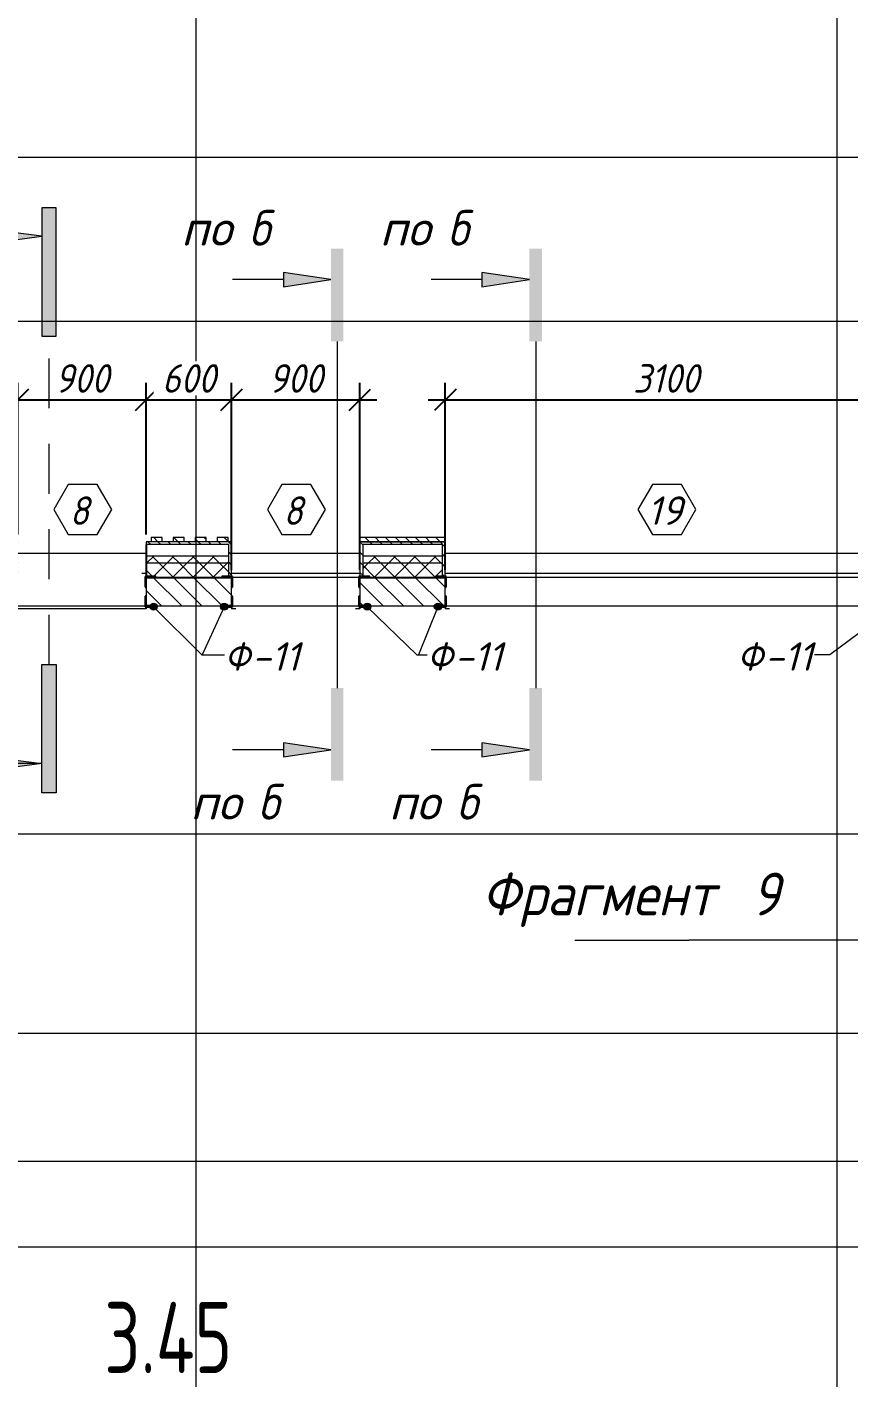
# Model space of a CAD drawing. Header units: millimetres. Extents: x 12986 to 523328, y -9759 to 30092.
# Drawn here: x 402255 to 408024, y 5710 to 15195 of the extents above; entities that cross this region are included whole.
import ezdxf

# ---------------------------------------------------------------- set-up
doc = ezdxf.new("R2010")
doc.units = ezdxf.units.MM
doc.linetypes.add('01 Штриховая _4 мм_', pattern=[600, 350, -250])
for name, color, linetype, lineweight in [('A-ANNO-DIMS', 7, 'Continuous', 9), ('A-ANNO-NOTE', 7, 'Continuous', 9), ('A-ANNO-NOTE-1', 7, 'Continuous', 9), ('A-ANNO-SYMB', 7, 'Continuous', 9), ('A-AREA-IDEN', 7, 'Continuous', 9), ('A-DETL', 7, 'Continuous', 9), ('A-DETL-GENF', 7, 'Continuous', 9), ('A-GENM-1', 7, 'Continuous', 25), ('A-GENM-IDEN', 7, 'Continuous', 9), ('A-GLAZ-IDEN', 7, 'Continuous', 9), ('A-WALL', 7, 'Continuous', 5), ('A-WALL-1', 7, 'Continuous', 25), ('A-WALL-FNSH-1', 7, 'Continuous', 9), ('G-ANNO-SYMB-1', 7, '01 Штриховая _4 мм_', 9), ('I-WALL', 7, 'Continuous', 5), ('Оси-1', 7, 'Continuous', 20)]:
    doc.layers.add(name, color=color, linetype=linetype, lineweight=lineweight)
for name, color, linetype, lineweight, true_color in [('A-DETL-GENF-2', 7, 'Continuous', 5, 0xce0000), ('A-WALL-11', 7, 'Continuous', 13, 0x800000), ('A-WALL-12', 7, 'Continuous', 5, 0x800000), ('A-WALL-2', 7, 'Continuous', 13, 0x000000), ('A-WALL-PATT-2', 7, 'Continuous', 5, 0xce0000)]:
    doc.layers.add(name, color=color, linetype=linetype, lineweight=lineweight, true_color=true_color)
doc.styles.add('ISOCPEUR_I', font='isocpeui.ttf', dxfattribs={"height": 250})
doc.styles.add('ISOCPEUR_I_2', font='isocpeui.ttf', dxfattribs={"height": 300})
doc.styles.add('ISOCPEUR_I_3', font='isocpeui.ttf', dxfattribs={"width": 0.9, "height": 200})
doc.styles.add('СПДС', font='ГОСТ тип А.ttf', dxfattribs={"width": 0.9})
doc.dimstyles.new('ISO-2_0_0_9К_СРЕДНИЙ_ФОН', dxfattribs={"dimscale": 304.8, "dimtxt": 199.196235, "dimasz": 0.492126, "dimexe": 0.393701, "dimexo": 0, "dimgap": 0.164042, "dimtad": 1, "dimdec": 0, "dimdsep": 46, "dimtxsty": 'ISOCPEUR_I_3', "dimblk1": 'OBLIQUE', "dimblk2": 'OBLIQUE', "dimsah": 1, "dimcen": 0.09, "dimdle": 0.393701, "dimazin": 0, "dimtfac": 1, "dimtdec": 4, "dimtix": 1, "dimtmove": 1, "dimatfit": 3, "dimfxl": 1, "dimtvp": 1, "dimtfill": 1, "dimtolj": 1, "dimtzin": 0, "dimarcsym": 2})
pattern_1 = [(135, (395430.81, -3869.254), (-35.35534, -35.35534), [])]
pattern_2 = [(45, (395430.81, -3869.25), (-70.71068, 70.71068), []), (135, (395430.81, -3869.25), (-70.71068, -70.71068), [])]

# ---------------------------------------------------------------- blocks, each defined once
blk = doc.blocks.new('Фахверк_СКБ_Уголок - Ф-11_200х2500 h-28441216-АР1_1_Кладочный план 3 этажа')
at = {"layer": 'A-GENM-1'}
for p, q in [((200, 156), (125, 156)), ((125, 156), (125, 81)), ((131, 81), (131, 150)), ((131, 150), (200, 150)), ((200, 150), (200, 156)), ((125, 81), (131, 81)), ((131, 19), (125, 19)), ((125, 19), (125, -56)), ((131, -50), (131, 19)), ((125, -56), (200, -56)), ((200, -50), (131, -50)), ((200, -56), (200, -50))]:
    blk.add_line(p, q, dxfattribs=at)
blk = doc.blocks.new('DET_L_Имитация разреза_ISO2-5 - Влево-31556229-АР1_1_Кладочный план 3 этажа')
at = {"layer": 'A-DETL-GENF-2'}
blk.add_line((143.1, 0), (2576.9, 0), dxfattribs=at)
blk = doc.blocks.new('AAR_СКБ_Марка_Окна_Перемычка и проем - Марка проема-25443838-АР1_1_Кладочный план 3 этажа')
at = {"layer": 'A-GLAZ-IDEN'}
for p, q in [((-0.968, -0.984), (-1.986, -2.747)), ((1.067, -0.984), (-0.968, -0.984)), ((2.085, -2.747), (1.067, -0.984)), ((-1.986, -2.747), (-0.968, -4.509)), ((1.067, -4.509), (2.085, -2.747)), ((-0.968, -4.509), (1.067, -4.509))]:
    blk.add_line(p, q, dxfattribs=at)
blk = doc.blocks.new('План этажа - длина полки 8 мм-17663127-АР1_1_Кладочный план 3 этажа')
at = {"layer": 'A-ANNO-SYMB'}
blk.add_line((-4, 0.001), (4, 0.001), dxfattribs=at)
blk = doc.blocks.new('_Oblique')
at = {"color": 0, "linetype": 'ByBlock', "lineweight": -2}
blk.add_line((-0.5, -0.5), (0.5, 0.5), dxfattribs=at)
blk = doc.blocks.new('*D3824')
at = {"layer": 'A-ANNO-DIMS', "color": 0, "lineweight": -2, "transparency": 16777216}
for p, q in [((402190.8, 11630.7), (402190.8, 12697.8)), ((403090.8, 11630.7), (403090.8, 12697.8)), ((402070.8, 12577.8), (403210.8, 12577.8))]:
    blk.add_line(p, q, dxfattribs=at)
at = {"layer": 'Defpoints', "color": 0, "transparency": 16777216}
for p in [(403090.8, 12577.8), (402190.8, 11630.7), (403090.8, 11630.7)]:
    blk.add_point(p, dxfattribs=at)
at = {"layer": 'A-ANNO-DIMS', "color": 0, "lineweight": -2, "transparency": 16777216, "xscale": 150, "yscale": 150, "zscale": 150, "rotation": 180}
blk.add_blockref('_Oblique', (402190.8, 12577.8), dxfattribs=at)
at = {"layer": 'A-ANNO-DIMS', "color": 0, "lineweight": -2, "transparency": 16777216, "xscale": 150, "yscale": 150, "zscale": 150}
blk.add_blockref('_Oblique', (403090.8, 12577.8), dxfattribs=at)
at = {"layer": 'A-ANNO-DIMS', "color": 0, "transparency": 16777216, "insert": (402640.8, 12727.8), "char_height": 200, "width": 455.087, "attachment_point": 5, "style": 'ISOCPEUR_I_3', "bg_fill": 3, "box_fill_scale": 1.1, "bg_fill_color": 256, "bg_fill_true_color": 13158600, "bg_fill_transparency": 0}
blk.add_mtext('\\A1;900', dxfattribs=at)
blk = doc.blocks.new('*D3825')
at = {"layer": 'A-ANNO-DIMS', "color": 0, "lineweight": -2, "transparency": 16777216}
for p, q in [((403090.8, 11630.7), (403090.8, 12697.8)), ((403690.8, 11380.7), (403690.8, 12697.8)), ((402970.8, 12577.8), (403810.8, 12577.8))]:
    blk.add_line(p, q, dxfattribs=at)
at = {"layer": 'Defpoints', "color": 0, "transparency": 16777216}
for p in [(403690.8, 12577.8), (403090.8, 11630.7), (403690.8, 11380.7)]:
    blk.add_point(p, dxfattribs=at)
at = {"layer": 'A-ANNO-DIMS', "color": 0, "lineweight": -2, "transparency": 16777216, "xscale": 150, "yscale": 150, "zscale": 150, "rotation": 180}
blk.add_blockref('_Oblique', (403090.8, 12577.8), dxfattribs=at)
at = {"layer": 'A-ANNO-DIMS', "color": 0, "lineweight": -2, "transparency": 16777216, "xscale": 150, "yscale": 150, "zscale": 150}
blk.add_blockref('_Oblique', (403690.8, 12577.8), dxfattribs=at)
at = {"layer": 'A-ANNO-DIMS', "color": 0, "transparency": 16777216, "insert": (403390.8, 12727.8), "char_height": 200, "width": 455.087, "attachment_point": 5, "style": 'ISOCPEUR_I_3', "bg_fill": 3, "box_fill_scale": 1.1, "bg_fill_color": 256, "bg_fill_true_color": 13158600, "bg_fill_transparency": 0}
blk.add_mtext('\\A1;600', dxfattribs=at)
blk = doc.blocks.new('*D3826')
at = {"layer": 'A-ANNO-DIMS', "color": 0, "lineweight": -2, "transparency": 16777216}
for p, q in [((403690.8, 11380.7), (403690.8, 12697.8)), ((404590.8, 11380.7), (404590.8, 12697.8)), ((403570.8, 12577.8), (404710.8, 12577.8))]:
    blk.add_line(p, q, dxfattribs=at)
at = {"layer": 'Defpoints', "color": 0, "transparency": 16777216}
for p in [(404590.8, 12577.8), (403690.8, 11380.7), (404590.8, 11380.7)]:
    blk.add_point(p, dxfattribs=at)
at = {"layer": 'A-ANNO-DIMS', "color": 0, "lineweight": -2, "transparency": 16777216, "xscale": 150, "yscale": 150, "zscale": 150, "rotation": 180}
blk.add_blockref('_Oblique', (403690.8, 12577.8), dxfattribs=at)
at = {"layer": 'A-ANNO-DIMS', "color": 0, "lineweight": -2, "transparency": 16777216, "xscale": 150, "yscale": 150, "zscale": 150}
blk.add_blockref('_Oblique', (404590.8, 12577.8), dxfattribs=at)
at = {"layer": 'A-ANNO-DIMS', "color": 0, "transparency": 16777216, "insert": (404140.8, 12727.8), "char_height": 200, "width": 455.087, "attachment_point": 5, "style": 'ISOCPEUR_I_3', "bg_fill": 3, "box_fill_scale": 1.1, "bg_fill_color": 256, "bg_fill_true_color": 13158600, "bg_fill_transparency": 0}
blk.add_mtext('\\A1;900', dxfattribs=at)
blk = doc.blocks.new('*D3827')
at = {"layer": 'A-ANNO-DIMS', "color": 0, "lineweight": -2, "transparency": 16777216}
for p, q in [((405190.8, 11380.7), (405190.8, 12697.8)), ((408290.8, 11380.7), (408290.8, 12697.8)), ((405070.8, 12577.8), (408410.8, 12577.8))]:
    blk.add_line(p, q, dxfattribs=at)
at = {"layer": 'Defpoints', "color": 0, "transparency": 16777216}
for p in [(408290.8, 12577.8), (405190.8, 11380.7), (408290.8, 11380.7)]:
    blk.add_point(p, dxfattribs=at)
at = {"layer": 'A-ANNO-DIMS', "color": 0, "lineweight": -2, "transparency": 16777216, "xscale": 150, "yscale": 150, "zscale": 150, "rotation": 180}
blk.add_blockref('_Oblique', (405190.8, 12577.8), dxfattribs=at)
at = {"layer": 'A-ANNO-DIMS', "color": 0, "lineweight": -2, "transparency": 16777216, "xscale": 150, "yscale": 150, "zscale": 150}
blk.add_blockref('_Oblique', (408290.8, 12577.8), dxfattribs=at)
at = {"layer": 'A-ANNO-DIMS', "color": 0, "transparency": 16777216, "insert": (406740.8, 12727.8), "char_height": 200, "width": 560.814, "attachment_point": 5, "style": 'ISOCPEUR_I_3', "bg_fill": 3, "box_fill_scale": 1.1, "bg_fill_color": 256, "bg_fill_true_color": 13158600, "bg_fill_transparency": 0}
blk.add_mtext('\\A1;3100', dxfattribs=at)
blk = doc.blocks.new('Разрез - Концевая часть разреза пр_-17661887-АР1_1_Кладочный план 3 этажа')
at = {"layer": 'G-ANNO-SYMB-1'}
for points in [[(0, 0.5), (0, -0.5), (-9, -0.5), (-9, 0.5)], [(-6.292, -5.5), (-7.609, -5.5), (-6.95, -0.5)]]:
    blk.add_hatch(color=256, dxfattribs=at).paths.add_polyline_path(points, flags=0)
for p, q in [((0, 0.5), (-9, 0.5)), ((-9, 0.5), (-9, -0.5)), ((0, -0.5), (0, 0.5)), ((-9, -0.5), (0, -0.5)), ((-6.95, -0.5), (-7.609, -5.5)), ((-6.95, -0.5), (-6.95, -10.5)), ((-6.292, -5.5), (-6.95, -0.5)), ((-7.609, -5.5), (-6.292, -5.5))]:
    blk.add_line(p, q, dxfattribs=at)
blk = doc.blocks.new('Разрез - Заголовок разреза-10218885-АР1_1_Кладочный план 3 этажа')
at = {"layer": 'G-ANNO-SYMB-1'}
for points in [[(0, 0.5), (0, -0.5), (-9, -0.5), (-9, 0.5)], [(-6.342, -5.5), (-7.658, -5.5), (-7, -0.5)]]:
    blk.add_hatch(color=256, dxfattribs=at).paths.add_polyline_path(points, flags=0)
for p, q in [((0, 0.5), (-9, 0.5)), ((-9, 0.5), (-9, -0.5)), ((0, -0.5), (0, 0.5)), ((-9, -0.5), (0, -0.5)), ((-7, -0.5), (-7.658, -5.5)), ((-6.342, -5.5), (-7, -0.5)), ((-7.658, -5.5), (-6.342, -5.5)), ((-7, -5.5), (-7, -10.5))]:
    blk.add_line(p, q, dxfattribs=at)

msp = doc.modelspace()

# ---------------------------------------------------------------- hatches: boundary and pattern name
at = {"layer": 'A-ANNO-NOTE'}
for points in [[(404474.17684, 12987.65283), (404474.17684, 13637.65283), (404387.44025, 13637.65283), (404387.44025, 12987.65283)], [(405868.27289, 12987.65283), (405868.27289, 13637.65283), (405781.5363, 13637.65283), (405781.5363, 12987.65283)], [(404053.79884, 13371.80475), (404387.44025, 13421.80475), (404053.79884, 13471.80475)], [(405447.89489, 13371.80475), (405781.5363, 13421.80475), (405447.89489, 13471.80475)], [(404474.17684, 9903.84013), (404474.17684, 10553.84013), (404387.44025, 10553.84013), (404387.44025, 9903.84013)], [(405868.27289, 9903.84013), (405868.27289, 10553.84013), (405781.5363, 10553.84013), (405781.5363, 9903.84013)], [(404053.79884, 10069.68821), (404387.44025, 10119.68821), (404053.79884, 10169.68821)], [(405447.89489, 10069.68821), (405781.5363, 10119.68821), (405447.89489, 10169.68821)]]:
    msp.add_hatch(color=256, dxfattribs=at).paths.add_polyline_path(points, flags=0)
at = {"layer": 'A-GENM-IDEN'}
h = msp.add_hatch(color=256, dxfattribs=at)
edge = h.paths.add_edge_path(flags=0)
edge.add_arc((403143.14199, 11124.74641), 25, 0, 360)
h = msp.add_hatch(color=256, dxfattribs=at)
edge = h.paths.add_edge_path(flags=0)
edge.add_arc((403638.47521, 11124.74641), 25, 0, 360)
h = msp.add_hatch(color=256, dxfattribs=at)
edge = h.paths.add_edge_path(flags=0)
edge.add_arc((404643.14188, 11124.74641), 25, 0, 360)
h = msp.add_hatch(color=256, dxfattribs=at)
edge = h.paths.add_edge_path(flags=0)
edge.add_arc((405138.47521, 11124.74641), 25, 0, 360)
at = {"layer": 'A-WALL-12'}
h = msp.add_hatch(dxfattribs=at)
h.set_pattern_fill('FP_1', color=256, style=0, pattern_type=2)
h.set_pattern_definition([(135, (395430.81, -3869.25), (-70.7107, -70.7107), [])])
h.paths.add_polyline_path([(403621.80854, 11130.74641), (403690.80856, 11130.74641), (403690.80856, 11330.74641), (403090.80866, 11330.74641), (403090.80866, 11130.74641), (403390.80861, 11130.74641)], flags=0)
h.paths.add_polyline_path([(408290.80856, 11130.74641), (409140.80852, 11130.74641), (409140.80852, 11330.74641), (408290.80856, 11330.74641), (408290.80856, 11199.74641)], flags=0)
h.paths.add_polyline_path([(405121.80854, 11130.74641), (405190.80854, 11130.74641), (405190.80854, 11330.74641), (404590.80856, 11330.74641), (404590.80856, 11130.74641), (404659.80854, 11130.74641)], flags=0)
at = {"layer": 'A-WALL-PATT-2'}
h = msp.add_hatch(dxfattribs=at)
h.set_pattern_fill('FP_3', color=256, style=0, pattern_type=2)
h.set_pattern_definition(pattern_1)
h.paths.add_polyline_path([(408310.80854, 11336.74641), (408310.80854, 11560.7464), (410033.80852, 11560.7464), (410032.91724, 11575.65135), (410030.41992, 11578.78288), (410026.8112, 11580.52075), (410024.80852, 11580.7464), (408290.80854, 11580.7464), (408291.33028, 11336.74641), (408292.00855, 11336.74641)], flags=0)
h.paths.add_polyline_path([(404590.80854, 11336.74641), (404610.80854, 11336.74641), (404610.80854, 11560.7464), (405170.80854, 11560.7464), (405170.80854, 11336.74641), (405190.80854, 11336.74641), (405190.80854, 11580.7464), (404590.80854, 11580.7464), (404590.80854, 11362.45803)], flags=0)
h.paths.add_polyline_path([(403689.60854, 11336.74641), (403690.80854, 11336.74641), (403690.80854, 11580.7464), (403090.80866, 11580.7464), (403090.80866, 11560.7464), (403670.80854, 11560.7464), (403670.80854, 11336.74641)], flags=0)
h.paths.add_polyline_path([(426861.93182, 11560.7464), (427540.80853, 11560.7464), (427540.80853, 11580.7464), (425410.90354, 11579.85512), (425407.77201, 11577.3578), (425406.03415, 11573.74908), (425405.8085, 11571.7464), (425406.03415, 11560.7464), (425508.08166, 11560.7464)], flags=0)
h.paths.add_polyline_path([(437360.8085, 11560.7464), (437360.8085, 11580.7464), (431740.80855, 11580.7464), (431740.80855, 11560.7464), (436338.88293, 11560.7464)], flags=0)
h.paths.add_polyline_path([(430840.80855, 11560.7464), (430840.80855, 11580.7464), (428440.80853, 11580.7464), (428440.80853, 11560.7464), (429569.63214, 11560.7464)], flags=0)
h.paths.add_polyline_path([(424775.58285, 11560.7464), (424775.8085, 11560.7464), (424774.91722, 11575.65135), (424772.41991, 11578.78288), (424768.81119, 11580.52075), (424766.8085, 11580.7464), (423255.00866, 11580.7464), (423255.00866, 11560.7464), (424154.2315, 11560.7464)], flags=0)
h.paths.add_polyline_path([(423192.00866, 11560.7464), (423192.00866, 11580.7464), (422530.00866, 11580.7464), (422530.00866, 11560.7464)], flags=0)
h.paths.add_polyline_path([(422467.00866, 11560.7464), (422467.00866, 11580.7464), (420910.71354, 11579.85512), (420907.58201, 11577.3578), (420905.84415, 11573.74908), (420905.6185, 11571.7464), (420905.84415, 11560.7464), (421446.53119, 11560.7464)], flags=0)
h.paths.add_polyline_path([(419975.39285, 11560.7464), (419975.6185, 11560.7464), (419974.72722, 11575.65135), (419972.22991, 11578.78288), (419968.62119, 11580.52075), (419966.6185, 11580.7464), (415388.90354, 11579.85512), (415385.77201, 11577.3578), (415384.03415, 11573.74908), (415383.8085, 11568.22109), (415383.8085, 11560.7464), (416031.13055, 11560.7464)], flags=0)
h.paths.add_polyline_path([(414753.8085, 11560.7464), (414752.91722, 11575.65135), (414750.41991, 11578.78288), (414746.81119, 11580.52075), (414744.8085, 11580.7464), (410218.90356, 11579.85512), (410215.77203, 11577.3578), (410214.03416, 11573.74908), (410213.80852, 11562.75747), (410213.80852, 11560.7464), (413323.43024, 11560.7464)], flags=0)
h.paths.add_polyline_path([(402190.80866, 11560.7464), (402190.80866, 11580.7464), (395320.80853, 11580.7464), (395320.80855, 11560.7464), (399784.92865, 11560.7464)], flags=0)
h = msp.add_hatch(dxfattribs=at)
h.set_pattern_fill('FP_3', color=256, style=0, pattern_type=2)
h.set_pattern_definition(pattern_1)
h.paths.add_polyline_path([(403666.19078, 11580.7464), (403666.19078, 11610.7464), (403589.19078, 11610.7464), (403589.19078, 11580.7464)], flags=0)
h.paths.add_polyline_path([(403358.19078, 11580.7464), (403358.19078, 11610.7464), (403281.19078, 11610.7464), (403281.19078, 11580.7464)], flags=0)
h.paths.add_polyline_path([(403512.19078, 11580.7464), (403512.19078, 11610.7464), (403435.19078, 11610.7464), (403435.19078, 11580.7464)], flags=0)
h.paths.add_polyline_path([(403127.19078, 11580.7464), (403204.19078, 11580.7464), (403204.19078, 11610.7464), (403127.19078, 11610.7464)], flags=0)
h = msp.add_hatch(dxfattribs=at)
h.set_pattern_fill('FP_3', color=256, style=0, pattern_type=2)
h.set_pattern_definition(pattern_1)
h.paths.add_polyline_path([(404590.80854, 11580.7464), (405190.80854, 11580.7464), (405190.80854, 11610.7464), (404590.80854, 11610.7464)], flags=0)
h = msp.add_hatch(dxfattribs=at)
h.set_pattern_fill('FP_2', color=256, style=0, pattern_type=2)
h.set_pattern_definition(pattern_2)
h.paths.add_polyline_path([(437490.8085, 11430.7464), (437490.8085, 11480.7464), (431740.80855, 11480.7464), (431740.80855, 11430.7464), (436338.88293, 11430.7464)], flags=0)
h.paths.add_polyline_path([(428440.80853, 11430.7464), (430840.80855, 11430.7464), (430840.80855, 11480.7464), (428440.80853, 11480.7464)], flags=0)
h.paths.add_polyline_path([(427236.00853, 11430.7464), (427540.80853, 11430.7464), (427540.80853, 11480.7464), (423255.00866, 11480.7464), (423255.00866, 11430.7464), (426861.93182, 11430.7464)], flags=0)
h.paths.add_polyline_path([(423192.00866, 11430.7464), (423192.00866, 11480.7464), (422530.00866, 11480.7464), (422530.00866, 11430.7464)], flags=0)
h.paths.add_polyline_path([(422467.00866, 11430.7464), (422467.00866, 11480.7464), (408310.80854, 11480.7464), (408310.80854, 11430.7464), (421446.53119, 11430.7464)], flags=0)
h.paths.add_polyline_path([(405170.80854, 11430.7464), (405170.80854, 11480.7464), (404610.80854, 11480.7464), (404610.80854, 11430.7464)], flags=0)
h.paths.add_polyline_path([(403390.8086, 11430.7464), (403670.80854, 11430.7464), (403670.80854, 11480.7464), (403090.80866, 11480.7464), (403090.80866, 11430.7464)], flags=0)
h.paths.add_polyline_path([(395384.91563, 11430.7464), (402190.80866, 11430.7464), (402190.80866, 11480.7464), (395320.80853, 11480.7464), (395320.80855, 11430.7464)], flags=0)
h = msp.add_hatch(dxfattribs=at)
h.set_pattern_fill('FP_2', color=256, style=0, pattern_type=2)
h.set_pattern_definition(pattern_2)
h.paths.add_polyline_path([(434985.03277, 11330.7464), (437590.8085, 11330.7464), (437590.8085, 11430.7464), (431740.80855, 11430.7464), (431741.33029, 11336.74641), (431809.80855, 11336.74641), (431809.80855, 11330.74641), (432277.33246, 11330.7464)], flags=0)
h.paths.add_polyline_path([(430771.80855, 11330.7464), (430771.80855, 11336.74641), (430840.80855, 11336.74641), (430840.80855, 11430.7464), (428440.80853, 11430.7464), (428440.80853, 11330.74649), (429569.63214, 11330.74641)], flags=0)
h.paths.add_polyline_path([(426861.93182, 11330.7464), (427540.80853, 11330.7464), (427540.80853, 11430.7464), (423255.00866, 11430.7464), (423255.00866, 11393.7464), (423261.00866, 11393.7464), (423261.00866, 11330.7464), (426040.80852, 11330.74641)], flags=0)
h.paths.add_polyline_path([(422524.00866, 11330.7464), (423198.00866, 11330.7464), (423198.00866, 11336.7464), (423216.3518, 11336.7464), (423216.3518, 11345.7464), (423192.00866, 11345.7464), (423192.00866, 11430.7464), (422530.00866, 11430.7464), (422530.00866, 11345.7464), (422505.00866, 11345.7464), (422505.66551, 11336.7464), (422524.00866, 11336.7464)], flags=0)
h.paths.add_polyline_path([(422461.00866, 11330.7464), (422461.00866, 11393.7464), (422467.00866, 11393.7464), (422467.00866, 11430.7464), (408310.80854, 11430.7464), (408310.80854, 11336.74641), (408359.80854, 11336.74641), (408359.80854, 11330.7464), (422123.45627, 11330.7464)], flags=0)
h.paths.add_polyline_path([(403621.80854, 11330.7464), (403621.80854, 11336.74641), (403670.80854, 11336.74641), (403670.80854, 11430.7464), (403090.80866, 11430.7464), (403090.80866, 11336.74641), (403159.80866, 11336.74641), (403159.80866, 11330.74641), (403390.80863, 11330.74641)], flags=0)
h.paths.add_polyline_path([(405121.80854, 11330.7464), (405121.80854, 11336.74641), (405170.80854, 11336.74641), (405170.80854, 11430.7464), (404610.80854, 11430.7464), (404610.80854, 11336.74641), (404659.80854, 11336.74641), (404659.80854, 11330.74641)], flags=0)
h.paths.add_polyline_path([(401590.80866, 11330.7464), (402190.8079, 11330.74641), (402190.80866, 11430.7464), (395320.80853, 11430.7464), (395320.80853, 11330.7464), (400090.80854, 11330.74641)], flags=0)
h.paths.add_polyline_path([(423227.66551, 11336.7464), (423255.00866, 11336.7464), (423255.00866, 11345.7464), (423227.00866, 11345.7464), (423227.66551, 11340.7464)], flags=0)
h.paths.add_polyline_path([(422467.00866, 11336.7464), (422494.3518, 11336.7464), (422494.3518, 11345.7464), (422467.00866, 11345.7464), (422467.00866, 11340.7464)], flags=0)

# ---------------------------------------------------------------- linework, layer by layer
at = {"layer": 'A-ANNO-NOTE-1'}
for p, q in [((404387.44025, 13421.80475), (404053.79884, 13471.80475)), ((404053.79884, 13471.80475), (404053.79884, 13371.80475)), ((405781.5363, 13421.80475), (405447.89489, 13471.80475)), ((405447.89489, 13471.80475), (405447.89489, 13371.80475)), ((404053.79884, 13421.80475), (403697.54884, 13421.80475)), ((404053.79884, 13371.80475), (404387.44025, 13421.80475)), ((405447.89489, 13421.80475), (405091.64489, 13421.80475)), ((405447.89489, 13371.80475), (405781.5363, 13421.80475)), ((404053.79884, 10169.68821), (404053.79884, 10069.68821)), ((404387.44025, 10119.68821), (404053.79884, 10169.68821)), ((405447.89489, 10169.68821), (405447.89489, 10069.68821)), ((405781.5363, 10119.68821), (405447.89489, 10169.68821)), ((404053.79884, 10119.68821), (403697.54884, 10119.68821)), ((404053.79884, 10069.68821), (404387.44025, 10119.68821)), ((405447.89489, 10119.68821), (405091.64489, 10119.68821)), ((405447.89489, 10069.68821), (405781.5363, 10119.68821))]:
    msp.add_line(p, q, dxfattribs=at)
at = {"layer": 'A-ANNO-SYMB'}
for p, q in [((407471.90619, 8784.19071), (406899.94774, 8784.19071)), ((408107.08317, 8784.19071), (407471.90619, 8784.19071))]:
    msp.add_line(p, q, dxfattribs=at)
at = {"layer": 'A-DETL'}
for p, q in [((403670.80854, 11480.7464), (403090.80866, 11480.7464)), ((405170.80854, 11480.7464), (404610.80854, 11480.7464))]:
    msp.add_line(p, q, dxfattribs=at)
at = {"layer": 'A-GENM-IDEN'}
for p, q in [((403143.14199, 11124.74641), (403481.38196, 10787.59517)), ((403638.47521, 11124.74641), (403484.93579, 10787.59517)), ((404643.14188, 11124.74641), (404991.63353, 10787.59517)), ((405138.47521, 11124.74641), (405002.49196, 10787.59517)), ((408343.14188, 11124.74641), (407890.3991, 10787.59517)), ((403481.38196, 10787.59517), (403640.80854, 10787.59517)), ((403484.93579, 10787.59517), (403640.80854, 10787.59517)), ((404991.63353, 10787.59517), (405063.44363, 10787.59517)), ((405002.49196, 10787.59517), (405063.44363, 10787.59517)), ((407890.3991, 10787.59517), (407783.04303, 10787.59517))]:
    msp.add_line(p, q, dxfattribs=at)
for centre in [(403143.14199, 11124.74641), (403638.47521, 11124.74641), (404643.14188, 11124.74641), (405138.47521, 11124.74641)]:
    msp.add_circle(centre, 25, dxfattribs=at)
at = {"layer": 'A-WALL'}
for p, q in [((403670.80854, 11560.7464), (403090.80866, 11560.7464)), ((403670.80854, 11336.74641), (403670.80854, 11560.7464)), ((405170.80854, 11560.7464), (404610.80854, 11560.7464)), ((404610.80854, 11560.7464), (404610.80854, 11336.74641)), ((405170.80854, 11336.74641), (405170.80854, 11560.7464)), ((403670.80854, 11430.7464), (403090.80866, 11430.7464)), ((405170.80854, 11430.7464), (404610.80854, 11430.7464))]:
    msp.add_line(p, q, dxfattribs=at)
at = {"layer": 'A-WALL-1'}
for p, q in [((403090.80866, 11560.7464), (403090.80866, 11336.74641)), ((403159.80866, 11330.7464), (403621.80854, 11330.7464)), ((404659.80854, 11330.7464), (405121.80854, 11330.7464))]:
    msp.add_line(p, q, dxfattribs=at)
at = {"layer": 'A-WALL-11'}
msp.add_line((389220.80855, 7230.74641), (521382.43658, 7230.74641), dxfattribs=at)
at = {"layer": 'A-WALL-2'}
for p, q in [((403621.80854, 11330.74641), (403159.80866, 11330.74641)), ((405121.80854, 11330.74641), (404659.80854, 11330.74641)), ((403090.80866, 11261.74641), (403090.80866, 11199.74641)), ((403690.80856, 11199.74641), (403690.80856, 11261.74641)), ((404590.80856, 11261.74641), (404590.80856, 11199.74641)), ((405190.80854, 11199.74641), (405190.80854, 11261.74641)), ((403159.80866, 11130.74641), (403621.80854, 11130.74641)), ((404659.80854, 11130.74641), (405121.80854, 11130.74641))]:
    msp.add_line(p, q, dxfattribs=at)
at = {"layer": 'A-WALL-FNSH-1'}
for p, q in [((403690.80854, 11580.7464), (403090.80866, 11580.7464)), ((403090.80866, 11580.7464), (403090.80866, 11560.7464)), ((403204.19078, 11610.7464), (403127.19078, 11610.7464)), ((403127.19078, 11610.7464), (403127.19078, 11580.7464)), ((403204.19078, 11580.7464), (403204.19078, 11610.7464)), ((403358.19078, 11610.7464), (403281.19078, 11610.7464)), ((403281.19078, 11610.7464), (403281.19078, 11580.7464)), ((403358.19078, 11580.7464), (403358.19078, 11610.7464)), ((403512.19078, 11610.7464), (403435.19078, 11610.7464)), ((403435.19078, 11610.7464), (403435.19078, 11580.7464)), ((403512.19078, 11580.7464), (403512.19078, 11610.7464)), ((403666.19078, 11610.7464), (403589.19078, 11610.7464)), ((403589.19078, 11610.7464), (403589.19078, 11580.7464)), ((403666.19078, 11580.7464), (403666.19078, 11610.7464)), ((403690.80854, 11336.74641), (403690.80854, 11580.7464)), ((405190.80854, 11610.7464), (404590.80854, 11610.7464)), ((404590.80854, 11610.7464), (404590.80854, 11580.7464)), ((405190.80854, 11580.7464), (404590.80854, 11580.7464)), ((404590.80854, 11580.7464), (404590.80854, 11336.74641)), ((404590.80854, 11580.7464), (405190.80854, 11580.7464)), ((405190.80854, 11580.7464), (405190.80854, 11610.7464)), ((405190.80854, 11336.74641), (405190.80854, 11580.7464))]:
    msp.add_line(p, q, dxfattribs=at)
at = {"layer": 'I-WALL'}
for p, q in [((402190.80866, 11500.74641), (403090.80866, 11500.74641)), ((403690.80854, 11500.74641), (404590.80854, 11500.74641)), ((405190.80854, 11500.74641), (408290.80854, 11500.74641)), ((403060.80866, 11360.7464), (403090.80866, 11360.7464)), ((403690.80856, 11360.7464), (404590.80854, 11360.7464)), ((404584.80854, 11330.74641), (403696.80854, 11330.74641)), ((405190.80854, 11360.74641), (408290.80854, 11360.74641)), ((408284.80854, 11330.74641), (405196.80854, 11330.74641)), ((403090.80866, 11110.7464), (402190.80866, 11110.7464)), ((403090.80866, 11124.74641), (403090.80866, 11110.7464)), ((403690.80856, 11124.74641), (403690.80856, 11110.7464)), ((403720.80854, 11110.7464), (403690.80856, 11110.7464)), ((404590.80856, 11110.7464), (404560.80854, 11110.7464)), ((404590.80856, 11124.74641), (404590.80856, 11110.7464)), ((405190.80854, 11124.74641), (405190.80854, 11110.74641)), ((405220.80854, 11110.74641), (405190.80854, 11110.74641))]:
    msp.add_line(p, q, dxfattribs=at)
at = {"layer": 'Оси-1'}
for p, q in [((403440.80852, -8019.25359), (403440.80852, 24767.68957)), ((407940.80852, -8019.25359), (407940.80852, 24767.68957)), ((389220.80855, 14280.74648), (521382.43658, 14280.74648)), ((389220.80855, 13130.74648), (521382.43658, 13130.74648)), ((389220.80855, 11130.74641), (521382.43658, 11130.74641)), ((389220.80855, 9530.74641), (521382.43658, 9530.74641)), ((389220.80855, 8130.74641), (521382.43658, 8130.74641)), ((389220.80855, 6630.74641), (521382.43658, 6630.74641))]:
    msp.add_line(p, q, dxfattribs=at)

# ---------------------------------------------------------------- block references
at = {"layer": 'A-ANNO-SYMB', "xscale": 99.99999999999993, "yscale": 99.99999999999993, "zscale": 99.99999999999993}
msp.add_blockref('План этажа - длина полки 8 мм-17663127-АР1_1_Кладочный план 3 этажа', (406499.9504, 8784.19071), dxfattribs=at)
at = {"layer": 'A-DETL-GENF', "rotation": 270}
for p in [(404430.80854, 13130.74648), (405824.9046, 13130.74648)]:
    msp.add_blockref('DET_L_Имитация разреза_ISO2-5 - Влево-31556229-АР1_1_Кладочный план 3 этажа', p, dxfattribs=at)
at = {"layer": 'A-GENM-1'}
for p in [(402959.80866, 11180.74641), (404459.80854, 11180.74641)]:
    msp.add_blockref('Фахверк_СКБ_Уголок - Ф-11_200х2500 h-28441216-АР1_1_Кладочный план 3 этажа', p, dxfattribs=at)
at = {"layer": 'A-GENM-1', "rotation": 180}
for p in [(403821.80854, 11280.74641), (405321.80854, 11280.74641)]:
    msp.add_blockref('Фахверк_СКБ_Уголок - Ф-11_200х2500 h-28441216-АР1_1_Кладочный план 3 этажа', p, dxfattribs=at)
at = {"layer": 'A-GLAZ-IDEN', "xscale": 99.99999999999993, "yscale": 99.99999999999993, "zscale": 99.99999999999993}
for p in [(402640.80866, 12082.14486), (404140.80854, 12082.14486), (406740.80854, 12082.14486)]:
    msp.add_blockref('AAR_СКБ_Марка_Окна_Перемычка и проем - Марка проема-25443838-АР1_1_Кладочный план 3 этажа', p, dxfattribs=at)
at = {"layer": 'G-ANNO-SYMB-1', "xscale": 99.99999999999993, "yscale": 99.99999999999993, "zscale": 99.99999999999993, "rotation": 269.9999999999998}
msp.add_blockref('Разрез - Заголовок разреза-10218885-АР1_1_Кладочный план 3 этажа', (402409.53297, 13025.46661), dxfattribs=at)
at = {"layer": 'G-ANNO-SYMB-1', "extrusion": (0, 0, -1), "xscale": 99.99999999999993, "yscale": 99.99999999999993, "zscale": 99.99999999999993, "rotation": 90.00000000000001}
msp.add_blockref('Разрез - Концевая часть разреза пр_-17661887-АР1_1_Кладочный план 3 этажа', (-402409.53297, 10718.07654), dxfattribs=at)

# ---------------------------------------------------------------- texts
at = {"layer": 'A-ANNO-NOTE-1', "char_height": 250, "attachment_point": 1, "style": 'ISOCPEUR_I'}
for s, insert, width in [('\\fISOCPEUR|b0|i1|c204|p34|;\\W.9;б', (403812.06815, 13909.81299), 202.02525), ('\\fISOCPEUR|b0|i1|c204|p34|;\\W.9;б', (405206.16421, 13909.81299), 202.02525), ('по', (403335.81815, 13909.81299), 404.0505), ('по', (404729.91421, 13909.81299), 404.0505), ('\\fISOCPEUR|b0|i1|c204|p34|;\\W.9;б', (403876.83705, 9879.9867), 202.02525), ('\\fISOCPEUR|b0|i1|c204|p34|;\\W.9;б', (405270.9331, 9879.9867), 202.02525), ('по', (403400.58705, 9879.9867), 404.0505), ('по', (404794.6831, 9879.9867), 404.0505)]:
    msp.add_mtext(s, dxfattribs=dict(at, insert=insert, width=width))
at = {"layer": 'A-ANNO-SYMB', "char_height": 300, "attachment_point": 1, "style": 'ISOCPEUR_I_3'}
for s, insert, width in [('Фрагмент', (405445.95374, 9257.54567), 2085.1891875), (' 9', (407166.40687, 9257.54567), 432.91125)]:
    msp.add_mtext(s, dxfattribs=dict(at, insert=insert, width=width))
at = {"layer": 'A-AREA-IDEN', "insert": (402796.52288, 6243.4962), "char_height": 500, "width": 1370.885625, "attachment_point": 1, "style": 'СПДС'}
msp.add_mtext('3.45', dxfattribs=at)
at = {"layer": 'A-GENM-IDEN', "char_height": 200, "attachment_point": 1, "style": 'ISOCPEUR_I_2'}
for s, insert, width in [('\\fISOCPEUR|b0|i1|c204|p34|;\\W.9;Ф', (403640.80854, 10875.20975), 230.886), ('\\fISOCPEUR|b0|i1|c204|p34|;\\W.9;Ф', (403640.80854, 10875.20975), 230.886), ('-11', (403831.30854, 10875.20975), 389.620125), ('-11', (403831.30854, 10875.20975), 389.620125), ('\\fISOCPEUR|b0|i1|c204|p34|;\\W.9;Ф', (405063.44363, 10875.20975), 230.886), ('\\fISOCPEUR|b0|i1|c204|p34|;\\W.9;Ф', (405063.44363, 10875.20975), 230.886), ('-11', (405253.94363, 10875.20975), 389.620125), ('-11', (405253.94363, 10875.20975), 389.620125), ('\\fISOCPEUR|b0|i1|c204|p34|;\\W.9;Ф', (407240.80854, 10875.20975), 230.886), ('-11', (407431.30854, 10875.20975), 389.620125)]:
    msp.add_mtext(s, dxfattribs=dict(at, insert=insert, width=width))
at = {"layer": 'A-GLAZ-IDEN', "char_height": 200, "attachment_point": 1, "style": 'ISOCPEUR_I_2'}
for s, insert, width in [('\\fISOCPEUR|b0|i1|c204|p34|;\\W.9;8', (402554.61013, 11899.50348), 158.734125), ('\\fISOCPEUR|b0|i1|c204|p34|;\\W.9;8', (404054.61002, 11899.50348), 158.734125), ('19', (406606.91002, 11899.50348), 274.177125)]:
    msp.add_mtext(s, dxfattribs=dict(at, insert=insert, width=width))

# ---------------------------------------------------------------- next in the draw order: dimensions: what is measured, and where the dimension line sits
at = {"layer": 'A-ANNO-DIMS'}
for base, p1, p2, override, picture, middle in [((403090.80866, 12577.84891), (402190.80866, 11630.7464), (403090.80866, 11630.7464), {"dimpost": '<>', "dimfxl": 900}, '*D3824', (402640.80866, 12727.84891)), ((408290.80854, 12577.84891), (405190.80854, 11380.74641), (408290.80854, 11380.74641), {"dimpost": '<>', "dimfxl": 3100}, '*D3827', (406740.80854, 12727.84891))]:
    dim = msp.add_linear_dim(base=base, p1=p1, p2=p2, dimstyle='ISO-2_0_0_9К_СРЕДНИЙ_ФОН', override=override, dxfattribs=at)
    dim.commit()
    dim.dimension.update_dxf_attribs({"geometry": picture, "text_midpoint": middle})

# ---------------------------------------------------------------- next in the draw order: linework, layer by layer
at = {"layer": 'G-ANNO-SYMB-1'}
msp.add_line((402409.53297, 10718.07654), (402409.53297, 13025.46661), dxfattribs=at)

# ---------------------------------------------------------------- next in the draw order: dimensions: what is measured, and where the dimension line sits
at = {"layer": 'A-ANNO-DIMS'}
dim = msp.add_linear_dim(base=(403690.80854, 12577.84891), p1=(403090.80866, 11630.7464), p2=(403690.80854, 11380.74641), dimstyle='ISO-2_0_0_9К_СРЕДНИЙ_ФОН', override={"dimpost": '<>', "dimfxl": 649.99989}, dxfattribs=at)
dim.commit()
dim.dimension.update_dxf_attribs({"geometry": '*D3825', "text_midpoint": (403390.8086, 12727.84891)})

# ---------------------------------------------------------------- next in the draw order: dimensions: what is measured, and where the dimension line sits
dim = msp.add_linear_dim(base=(404590.80854, 12577.84891), p1=(403690.80854, 11380.74641), p2=(404590.80854, 11380.74641), dimstyle='ISO-2_0_0_9К_СРЕДНИЙ_ФОН', override={"dimpost": '<>', "dimfxl": 900}, dxfattribs=at)
dim.commit()
dim.dimension.update_dxf_attribs({"geometry": '*D3826', "text_midpoint": (404140.80854, 12727.84891)})

doc.saveas('drawing.dxf')
